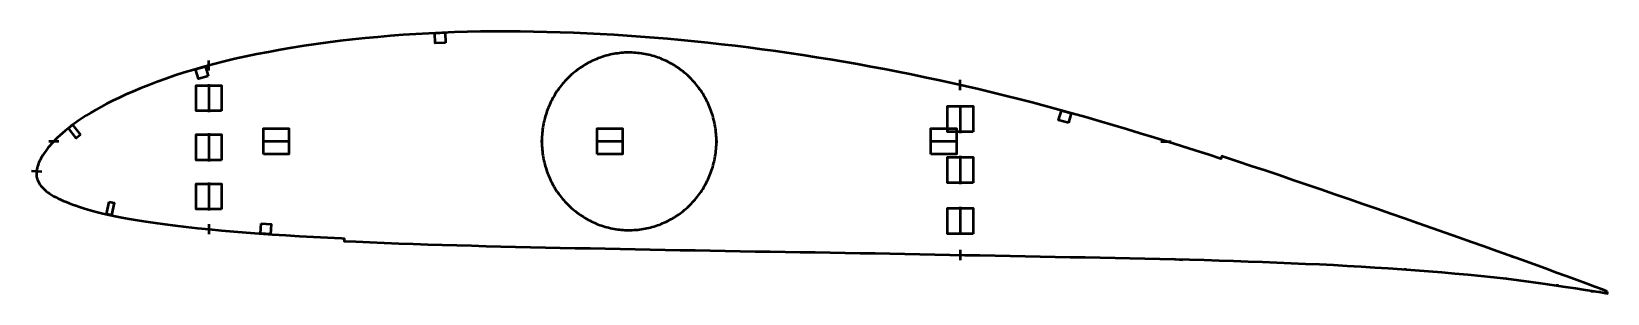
# Model space of a CAD drawing. Header units: metres. Extents: x -2 to 617, y 40 to 143.
import ezdxf

# ---------------------------------------------------------------- set-up
doc = ezdxf.new("R2010")
doc.units = ezdxf.units.M
doc.layers.add('Layer', color=1, linetype='Continuous', lineweight=50)

msp = doc.modelspace()

# ---------------------------------------------------------------- linework, layer by layer
at = {"layer": 'Layer'}
for p, q in [((67.5, 127.79), (67.5, 131.79)), ((232.5, 134.86), (232.5, 135.36)), ((362.5, 120.1), (362.5, 124.1)), ((67.5, 122.44), (67.5, 111.44)), ((362.5, 114.26), (362.5, 103.26)), ((8.65, 100), (4.65, 100)), ((67.5, 103.15), (67.5, 92.15)), ((99.47, 100), (88.47, 100)), ((198.22, 100), (197.72, 100)), ((230.46, 100), (219.46, 100)), ((266.78, 100), (267.28, 100)), ((361.45, 100), (350.45, 100)), ((441.28, 100), (445.28, 100)), ((362.5, 94.25), (362.5, 83.25)), ((1.9, 87.97), (-2.09, 88.28)), ((67.5, 83.87), (67.5, 72.87)), ((362.5, 74.24), (362.5, 63.24)), ((541.43, 68.09), (541.25, 67.62)), ((67.5, 67.52), (67.5, 63.52)), ((232.5, 65.14), (232.5, 64.64)), ((362.5, 57.4), (362.5, 53.4)), ((445.71, 53.82), (449.7, 53.52)), ((537.15, 50.18), (537.09, 49.69)), ((579.14, 54.75), (578.96, 54.28)), ((577.01, 46.57), (576.95, 46.08)), ((596.83, 43.89), (596.77, 43.4)), ((597.94, 47.92), (597.76, 47.45)), ((610.01, 41.18), (613.99, 40.88))]:
    msp.add_line(p, q, dxfattribs=at)
for points in [[(616.48, 41.07), (614.59, 41.79), (611.54, 42.91), (608.25, 44.15), (604.66, 45.47), (600.77, 46.89), (596.59, 48.41), (592.17, 50.02), (587.55, 51.71), (582.79, 53.44), (577.97, 55.17), (573.09, 56.89), (568.14, 58.66), (563.13, 60.47), (558.04, 62.27), (552.89, 64.1), (547.65, 65.92), (542.33, 67.78), (536.94, 69.66), (531.5, 71.56), (526.03, 73.47), (520.54, 75.38), (515.05, 77.29), (509.56, 79.18), (504.07, 81.06), (498.58, 82.95), (493.1, 84.82), (487.63, 86.68), (482.19, 88.51), (476.74, 90.32), (471.3, 92.11), (465.87, 93.89), (465.13, 94.13), (464.8, 93.13), (460.14, 94.65), (454.73, 96.39), (449.33, 98.11), (443.94, 99.8), (438.54, 101.46), (433.14, 103.11), (427.75, 104.74), (422.39, 106.35), (417.06, 107.93), (411.76, 109.46), (406.48, 110.96), (401.2, 112.42), (395.94, 113.84), (390.68, 115.24), (385.42, 116.6), (380.18, 117.92), (374.93, 119.21), (369.68, 120.45), (364.42, 121.67), (359.15, 122.86), (353.88, 124.01), (348.6, 125.13), (343.31, 126.22), (338.02, 127.27), (332.72, 128.29), (327.41, 129.28), (322.09, 130.25), (316.75, 131.18), (311.41, 132.08), (306.07, 132.94), (300.72, 133.78), (295.38, 134.58), (290.04, 135.36), (284.71, 136.1), (279.39, 136.8), (274.07, 137.46), (268.76, 138.09), (263.46, 138.69), (258.16, 139.25), (252.87, 139.77), (247.59, 140.25), (242.3, 140.7), (237.02, 141.1), (231.73, 141.48), (226.45, 141.81), (221.18, 142.11), (215.9, 142.37), (210.64, 142.59), (205.39, 142.78), (200.14, 142.92), (194.91, 143.03), (189.69, 143.1), (184.5, 143.13), (179.33, 143.12), (174.2, 143.07), (169.09, 142.97), (164.01, 142.82), (158.93, 142.63), (153.87, 142.38), (148.83, 142.1), (143.8, 141.77), (138.8, 141.4), (133.82, 140.97), (128.88, 140.5), (123.97, 139.99), (119.1, 139.43), (114.27, 138.83), (109.49, 138.18), (104.77, 137.47), (100.1, 136.72), (95.48, 135.92), (90.91, 135.08), (86.42, 134.21), (82.02, 133.3), (77.74, 132.35), (73.56, 131.36), (69.48, 130.33), (65.5, 129.25), (61.63, 128.13), (57.86, 126.98), (54.2, 125.8), (50.66, 124.6), (47.24, 123.37), (43.95, 122.12), (40.8, 120.86), (37.8, 119.61), (34.96, 118.36), (32.28, 117.12), (29.76, 115.9), (27.4, 114.69), (25.2, 113.51), (23.13, 112.35), (21.21, 111.22), (19.42, 110.13), (17.77, 109.06), (16.23, 108.03), (14.8, 107.02), (13.48, 106.04), (12.25, 105.08), (11.11, 104.15), (10.05, 103.25), (9.06, 102.36), (8.15, 101.51), (7.3, 100.67), (6.51, 99.86), (5.77, 99.06), (5.09, 98.28), (4.46, 97.52), (3.88, 96.78), (3.34, 96.05), (2.84, 95.32), (2.38, 94.62), (1.96, 93.95), (1.59, 93.31), (1.26, 92.64), (0.95, 91.99), (0.69, 91.37), (0.47, 90.77), (0.28, 90.15), (0.13, 89.56), (0.01, 89), (-0.07, 88.43), (-0.12, 87.8), (-0.14, 87.32), (-0.13, 86.79), (-0.08, 86.26), (0.01, 85.73), (0.16, 85.19), (0.35, 84.65), (0.6, 84.11), (0.89, 83.57), (1.23, 83.04), (1.62, 82.51), (2.07, 81.99), (2.56, 81.47), (3.1, 80.96), (3.69, 80.46), (4.32, 79.97), (5.01, 79.49), (5.76, 79.01), (6.56, 78.54), (7.42, 78.08), (8.35, 77.61), (9.33, 77.14), (10.38, 76.67), (11.5, 76.19), (12.68, 75.71), (13.95, 75.23), (15.31, 74.75), (16.77, 74.27), (18.34, 73.78), (20.03, 73.28), (21.85, 72.76), (23.81, 72.24), (25.92, 71.72), (28.21, 71.19), (30.69, 70.67), (33.38, 70.15), (36.29, 69.62), (39.44, 69.08), (42.81, 68.54), (46.42, 68), (50.26, 67.48), (54.33, 66.97), (58.62, 66.47), (63.09, 65.97), (67.71, 65.5), (72.45, 65.03), (77.28, 64.6), (82.23, 64.2), (87.31, 63.83), (92.5, 63.47), (97.77, 63.14), (103.14, 62.83), (108.59, 62.53), (114.1, 62.24), (119.65, 61.95), (120.7, 61.9), (120.65, 60.85), (125.18, 60.63), (130.77, 60.39), (136.39, 60.16), (142.05, 59.95), (147.74, 59.74), (153.44, 59.54), (159.16, 59.36), (164.87, 59.19), (170.6, 59.04), (176.37, 58.9), (182.16, 58.76), (187.96, 58.62), (193.79, 58.48), (199.62, 58.35), (205.47, 58.23), (211.34, 58.11), (217.21, 58), (223.09, 57.88), (228.97, 57.76), (234.86, 57.64), (240.74, 57.53), (246.63, 57.42), (252.52, 57.32), (258.42, 57.21), (264.31, 57.11), (270.21, 57), (276.1, 56.9), (281.98, 56.8), (287.87, 56.71), (293.76, 56.62), (299.65, 56.53), (305.53, 56.44), (311.41, 56.35), (317.29, 56.25), (323.17, 56.14), (329.04, 56.04), (334.91, 55.94), (340.78, 55.84), (346.65, 55.73), (352.54, 55.61), (358.43, 55.48), (364.33, 55.36), (370.22, 55.25), (376.13, 55.15), (382.03, 55.04), (387.92, 54.93), (393.82, 54.8), (399.72, 54.68), (405.62, 54.57), (411.5, 54.47), (417.38, 54.35), (423.25, 54.23), (429.12, 54.1), (434.99, 53.96), (440.86, 53.82), (446.7, 53.69), (452.52, 53.56), (458.3, 53.41), (464.06, 53.24), (469.81, 53.07), (475.51, 52.88), (481.16, 52.69), (486.78, 52.47), (492.4, 52.23), (498, 51.97), (503.56, 51.72), (509.04, 51.46), (514.43, 51.17), (519.81, 50.83), (525.19, 50.49), (530.52, 50.15), (535.79, 49.79), (541.04, 49.37), (546.28, 48.96), (551.47, 48.57), (556.6, 48.16), (561.7, 47.67), (566.8, 47.15), (571.88, 46.62), (576.83, 46.09), (581.68, 45.49), (586.47, 44.85), (591.15, 44.2), (595.66, 43.56), (599.95, 42.92), (603.99, 42.3), (607.79, 41.71), (611.31, 41.14), (614.55, 40.61), (616.56, 40.26)], [(266.78, 100), (266.77, 100.73), (266.75, 101.46), (266.71, 102.2), (266.65, 102.93), (266.59, 103.66), (266.5, 104.38), (266.41, 105.11), (266.29, 105.83), (266.16, 106.55), (266.02, 107.27), (265.86, 107.99), (265.69, 108.7), (265.5, 109.41), (265.3, 110.11), (265.09, 110.81), (264.86, 111.5), (264.61, 112.19), (264.35, 112.88), (264.08, 113.55), (263.79, 114.23), (263.49, 114.89), (263.18, 115.55), (262.85, 116.2), (262.51, 116.85), (262.15, 117.48), (261.79, 118.11), (261.41, 118.74), (261.01, 119.35), (260.61, 119.96), (260.19, 120.55), (259.76, 121.14), (259.31, 121.72), (258.86, 122.29), (258.39, 122.84), (257.92, 123.39), (257.43, 123.93), (256.93, 124.46), (256.42, 124.97), (255.9, 125.48), (255.36, 125.97), (254.82, 126.46), (254.27, 126.93), (253.71, 127.39), (253.14, 127.84), (252.56, 128.27), (251.97, 128.69), (251.37, 129.1), (250.77, 129.5), (250.16, 129.88), (249.53, 130.25), (248.91, 130.61), (248.27, 130.96), (247.63, 131.29), (246.98, 131.6), (246.32, 131.9), (245.66, 132.19), (244.99, 132.47), (244.32, 132.73), (243.64, 132.97), (242.95, 133.2), (242.27, 133.42), (241.57, 133.62), (240.88, 133.81), (240.18, 133.98), (239.47, 134.13), (238.77, 134.28), (238.06, 134.4), (237.35, 134.51), (236.63, 134.61), (235.92, 134.69), (235.2, 134.76), (234.48, 134.81), (233.76, 134.84), (233.04, 134.86), (232.32, 134.86), (231.6, 134.85), (230.88, 134.83), (230.16, 134.78), (229.44, 134.73), (228.73, 134.65), (228.01, 134.56), (227.3, 134.46), (226.59, 134.34), (225.88, 134.21), (225.17, 134.06), (224.47, 133.89), (223.77, 133.72), (223.08, 133.52), (222.39, 133.31), (221.7, 133.09), (221.02, 132.85), (220.35, 132.6), (219.67, 132.33), (219.01, 132.05), (218.35, 131.75), (217.7, 131.45), (217.05, 131.12), (216.41, 130.78), (215.78, 130.43), (215.15, 130.07), (214.54, 129.69), (213.93, 129.3), (213.33, 128.9), (212.73, 128.48), (212.15, 128.05), (211.57, 127.61), (211.01, 127.16), (210.45, 126.69), (209.91, 126.22), (209.37, 125.73), (208.84, 125.23), (208.33, 124.72), (207.82, 124.2), (207.33, 123.66), (206.84, 123.12), (206.37, 122.57), (205.91, 122), (205.46, 121.43), (205.03, 120.85), (204.6, 120.25), (204.19, 119.65), (203.79, 119.04), (203.4, 118.43), (203.03, 117.8), (202.67, 117.17), (202.32, 116.53), (201.98, 115.88), (201.66, 115.22), (201.36, 114.56), (201.06, 113.89), (200.78, 113.21), (200.52, 112.53), (200.26, 111.85), (200.03, 111.16), (199.8, 110.46), (199.59, 109.76), (199.4, 109.05), (199.22, 108.34), (199.05, 107.63), (198.9, 106.91), (198.77, 106.19), (198.65, 105.47), (198.54, 104.75), (198.45, 104.02), (198.38, 103.29), (198.32, 102.56), (198.27, 101.83), (198.24, 101.1), (198.23, 100.37), (198.23, 99.63), (198.24, 98.9), (198.27, 98.17), (198.32, 97.44), (198.38, 96.71), (198.45, 95.98), (198.54, 95.25), (198.65, 94.53), (198.77, 93.81), (198.9, 93.09), (199.05, 92.37), (199.22, 91.66), (199.4, 90.95), (199.59, 90.24), (199.8, 89.54), (200.03, 88.84), (200.26, 88.15), (200.52, 87.47), (200.78, 86.79), (201.06, 86.11), (201.36, 85.44), (201.66, 84.78), (201.98, 84.12), (202.32, 83.47), (202.67, 82.83), (203.03, 82.2), (203.4, 81.57), (203.79, 80.96), (204.19, 80.35), (204.6, 79.75), (205.03, 79.15), (205.46, 78.57), (205.91, 78), (206.37, 77.43), (206.84, 76.88), (207.33, 76.34), (207.82, 75.8), (208.33, 75.28), (208.84, 74.77), (209.37, 74.27), (209.91, 73.78), (210.45, 73.31), (211.01, 72.84), (211.57, 72.39), (212.15, 71.95), (212.73, 71.52), (213.33, 71.1), (213.93, 70.7), (214.54, 70.31), (215.15, 69.93), (215.78, 69.57), (216.41, 69.22), (217.05, 68.88), (217.7, 68.55), (218.35, 68.25), (219.01, 67.95), (219.67, 67.67), (220.35, 67.4), (221.02, 67.15), (221.7, 66.91), (222.39, 66.69), (223.08, 66.48), (223.77, 66.28), (224.47, 66.11), (225.17, 65.94), (225.88, 65.79), (226.59, 65.66), (227.3, 65.54), (228.01, 65.44), (228.73, 65.35), (229.44, 65.27), (230.16, 65.22), (230.88, 65.17), (231.6, 65.15), (232.32, 65.14), (233.04, 65.14), (233.76, 65.16), (234.48, 65.19), (235.2, 65.24), (235.92, 65.31), (236.63, 65.39), (237.35, 65.49), (238.06, 65.6), (238.77, 65.72), (239.47, 65.87), (240.18, 66.02), (240.88, 66.19), (241.57, 66.38), (242.27, 66.58), (242.95, 66.8), (243.64, 67.03), (244.32, 67.27), (244.99, 67.53), (245.66, 67.81), (246.32, 68.1), (246.98, 68.4), (247.63, 68.71), (248.27, 69.04), (248.91, 69.39), (249.53, 69.75), (250.16, 70.12), (250.77, 70.5), (251.37, 70.9), (251.97, 71.31), (252.56, 71.73), (253.14, 72.16), (253.71, 72.61), (254.27, 73.07), (254.82, 73.54), (255.36, 74.03), (255.9, 74.52), (256.42, 75.03), (256.93, 75.54), (257.43, 76.07), (257.92, 76.61), (258.39, 77.16), (258.86, 77.71), (259.31, 78.28), (259.76, 78.86), (260.19, 79.45), (260.61, 80.04), (261.01, 80.65), (261.41, 81.26), (261.79, 81.89), (262.15, 82.52), (262.51, 83.15), (262.85, 83.8), (263.18, 84.45), (263.49, 85.11), (263.79, 85.77), (264.08, 86.45), (264.35, 87.12), (264.61, 87.81), (264.86, 88.5), (265.09, 89.19), (265.3, 89.89), (265.5, 90.59), (265.69, 91.3), (265.86, 92.01), (266.02, 92.73), (266.16, 93.45), (266.29, 94.17), (266.41, 94.89), (266.5, 95.62), (266.59, 96.34), (266.65, 97.07), (266.71, 97.8), (266.75, 98.54), (266.77, 99.27), (266.78, 100)]]:
    msp.add_lwpolyline(points, close=True, dxfattribs=at)
for points in [[(160.42, 138.69), (156.43, 138.5), (156.24, 142.5), (160.23, 142.69), (160.42, 138.69)], [(67.27, 125.6), (63.43, 124.49), (62.32, 128.33), (66.17, 129.44), (67.27, 125.6)], [(72.5, 111.94), (62.5, 111.94), (62.5, 121.94), (72.5, 121.94), (72.5, 111.94)], [(367.5, 103.76), (357.5, 103.76), (357.5, 113.76), (367.5, 113.76), (367.5, 103.76)], [(404.97, 107.22), (401.11, 108.29), (402.18, 112.14), (406.04, 111.08), (404.97, 107.22)], [(17.08, 102.5), (15.5, 101.27), (12.42, 105.22), (14, 106.45), (17.08, 102.5)], [(72.5, 92.65), (62.5, 92.65), (62.5, 102.65), (72.5, 102.65), (72.5, 92.65)], [(88.97, 95), (88.97, 105), (98.97, 105), (98.97, 95), (88.97, 95)], [(219.96, 95), (219.96, 105), (229.96, 105), (229.96, 95), (219.96, 95)], [(350.95, 95), (350.95, 105), (360.95, 105), (360.95, 95), (350.95, 95)], [(367.5, 83.75), (357.5, 83.75), (357.5, 93.75), (367.5, 93.75), (367.5, 83.75)], [(72.5, 73.37), (62.5, 73.37), (62.5, 83.37), (72.5, 83.37), (72.5, 73.37)], [(28.44, 76.26), (30.39, 75.84), (29.36, 70.95), (27.4, 71.36), (28.44, 76.26)], [(367.5, 63.74), (357.5, 63.74), (357.5, 73.74), (367.5, 73.74), (367.5, 63.74)], [(88.05, 67.78), (92.04, 67.51), (91.77, 63.52), (87.78, 63.79), (88.05, 67.78)]]:
    msp.add_lwpolyline(points, dxfattribs=at)

doc.saveas('drawing.dxf')
